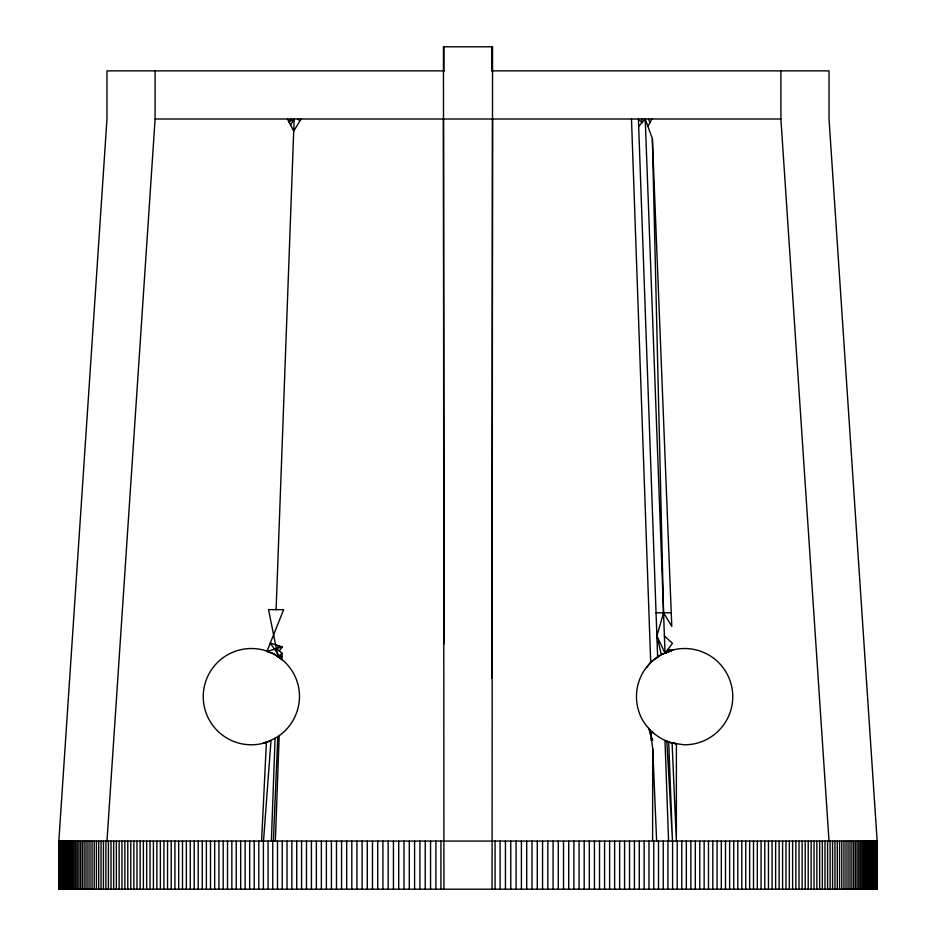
<?xml version="1.0" encoding="UTF-8"?>
<svg xmlns="http://www.w3.org/2000/svg" width="936" height="936" viewBox="0 0 936 936"><rect width="100%" height="100%" fill="white"/><g stroke="black" fill="none" stroke-linecap="round" stroke-linejoin="round"><path stroke-width="1.4" d="M443.933 889.2L443.453 46.8L492.547 46.8L492.067 889.2M676.4 743.664L671.592 742.997L676.4 743.664L676.365 841.066L672.095 742.973C659.786 739.651 649.163 731.051 642.634 720.217A48.134 48.134 0 0 1 661.062 654.673L672.727 650.005A48.134 48.134 0 0 1 732.42 690.943A48.134 48.134 0 0 1 684.029 744.787L671.592 742.997L664.993 740.528L668.573 841.066M491.856 678.389L492.547 119.001M652.591 841.066L652.731 748.601L650.169 730.279M271.37 841.066L275.079 738.258C290.745 729.589 300.362 711.922 299.438 693.927A48.134 48.134 0 0 0 244.471 649.011A48.134 48.134 0 0 0 204.528 707.686A48.134 48.134 0 0 0 266.456 742.365L275.079 738.258M281.888 659.634L282.11 653.258L276.389 648.613L268.538 609.652L283.655 609.652L266.924 651.479L273.604 653.691L281.888 659.634L270.247 643.09L282.333 646.881L279.256 650.929M276.097 609.652L294.161 119.001L288.99 122.031L290.78 119.001M275.348 841.066L279.197 735.497M273.359 841.066L277.781 736.913M261.577 841.066L266.409 742.201L270.984 740.552L263.507 841.066M58.968 889.2L58.839 841.066L106.973 119.001L106.973 70.867L443.769 70.867M106.973 841.066L155.107 119.001L155.107 70.867M646.671 667.625L650.695 662.208L661.366 654.662L656.885 635.989L663.542 612.799L652.38 138.762L645.22 119.001L638.68 126.442M647.911 126.442L651.912 119.001M290.569 125.061L294.161 119.001M301.041 119.001L293.717 131.122L287.411 119.001M656.885 635.989L665.04 653.129L672.469 643.324L664.408 635.989M278.963 645.805L276.389 648.613L266.924 651.479M651.011 740.119L652.743 740.364L650.45 734.374L652.755 732.139M282.333 646.881L276.389 648.613L277.992 657.025L282.11 653.258M668.713 651.608L672.727 649.982L667.824 649.467L668.713 651.608L661.366 654.662M665.04 653.129L672.727 649.982L665.04 653.129L645.22 119.001M663.542 612.799L671.241 612.776L671.802 626.395L663.542 612.799L656.054 612.799M155.107 119.001L780.893 119.001L829.027 841.066M58.839 841.066L877.161 841.066L829.027 119.001L829.027 70.867L492.231 70.867L492.231 46.8M58.839 889.2L877.161 889.2L877.137 841.066M650.731 738.481L652.17 738.668M279.279 655.925L281.993 656.44M297.589 119.001L299.988 120.744M648.59 119.001L649.912 122.721M648.742 728.348L650.45 734.374M666.83 741.183L672.493 841.066L668.667 741.838M652.731 748.601L656.639 841.066M652.38 138.762L671.241 612.776M657.645 657.376L638.41 119.001L641.956 122.721L641.839 119.001M631.484 119.001L650.695 662.208M443.453 119.001L444.132 643.734M876.856 841.066L877.032 889.2M876.611 841.066L876.611 889.2M876.295 841.066L876.295 889.2M875.909 841.066L875.909 889.2M875.452 841.066L875.452 889.2M874.926 841.066L874.926 889.2M874.329 841.066L874.329 889.2M873.662 841.066L873.662 889.2M872.937 841.066L872.937 889.2M872.13 841.066L872.13 889.2M871.252 841.066L871.252 889.2M870.316 841.066L870.316 889.2M869.31 841.066L869.31 889.2M868.222 841.066L868.222 889.2M867.075 841.066L867.075 889.2M865.858 841.066L865.858 889.2M864.572 841.066L864.572 889.2M863.226 841.066L863.226 889.2M861.81 841.066L861.81 889.2M860.313 841.066L860.313 889.2M858.757 841.066L858.757 889.2M857.142 841.066L857.142 889.2M855.457 841.066L855.457 889.2M853.702 841.066L853.702 889.2M851.877 841.066L851.877 889.2M849.993 841.066L849.993 889.2M848.039 841.066L848.039 889.2M846.015 841.066L846.015 889.2M843.944 841.066L843.944 889.2M841.792 841.066L841.792 889.2M839.58 841.066L839.58 889.2M837.31 841.066L837.31 889.2M834.97 841.066L834.97 889.2M832.572 841.066L832.572 889.2M830.103 841.066L830.103 889.2M827.588 841.066L827.588 889.2M825.002 841.066L825.002 889.2M822.346 841.066L822.346 889.2M819.643 841.066L819.643 889.2M816.871 841.066L816.871 889.2M814.039 841.066L814.039 889.2M811.161 841.066L811.161 889.2M808.213 841.066L808.213 889.2M805.206 841.066L805.206 889.2M802.14 841.066L802.14 889.2M799.028 841.066L799.028 889.2M795.846 841.066L795.846 889.2M792.616 841.066L792.616 889.2M789.329 841.066L789.329 889.2M785.983 841.066L785.983 889.2M782.59 841.066L782.59 889.2M780.893 70.867L780.893 119.001M779.138 841.066L779.138 889.2M775.628 841.066L775.628 889.2M772.071 841.066L772.071 889.2M768.456 841.066L768.456 889.2M764.794 841.066L764.794 889.2M761.085 841.066L761.085 889.2M757.329 841.066L757.329 889.2M753.515 841.066L753.515 889.2M749.654 841.066L749.654 889.2M745.746 841.066L745.746 889.2M741.792 841.066L741.792 889.2M737.779 841.066L737.779 889.2M733.73 841.066L733.73 889.2M729.635 841.066L729.635 889.2M725.494 841.066L725.494 889.2M721.317 841.066L721.317 889.2M717.081 841.066L717.081 889.2M712.811 841.066L712.811 889.2M708.505 841.066L708.505 889.2M704.153 841.066L704.153 889.2M699.754 841.066L699.754 889.2M695.319 841.066L695.319 889.2M690.85 841.066L690.85 889.2M686.334 841.066L686.334 889.2M681.794 841.066L681.794 889.2M677.208 841.066L677.208 889.2M672.586 841.066L672.586 889.2M667.93 841.066L667.93 889.2M663.238 841.066L663.238 889.2M658.511 841.066L658.511 889.2M653.761 841.066L653.761 889.2M648.976 841.066L648.976 889.2M644.155 841.066L644.155 889.2M639.3 841.066L639.3 889.2M634.421 841.066L634.421 889.2M629.518 841.066L629.518 889.2M624.581 841.066L624.581 889.2M619.62 841.066L619.62 889.2M614.636 841.066L614.636 889.2M609.617 841.066L609.617 889.2M604.586 841.066L604.586 889.2M599.52 841.066L599.52 889.2M594.442 841.066L594.442 889.2M589.341 841.066L589.341 889.2M584.204 841.066L584.204 889.2M579.068 841.066L579.068 889.2M573.897 841.066L573.897 889.2M568.714 841.066L568.714 889.2M563.519 841.066L563.519 889.2M558.301 841.066L558.301 889.2M553.071 841.066L553.071 889.2M547.829 841.066L547.829 889.2M542.564 841.066L542.564 889.2M537.287 841.066L537.287 889.2M532.011 841.066L532.011 889.2M526.711 841.066L526.711 889.2M521.41 841.066L521.41 889.2M516.087 841.066L516.087 889.2M510.775 841.066L510.775 889.2M505.44 841.066L505.44 889.2M500.105 841.066L500.105 889.2M495.074 841.066L495.074 889.2M492.067 46.8L492.067 71.347M443.933 46.8L443.933 71.347M440.926 841.066L440.926 889.2M435.895 841.066L435.895 889.2M430.56 841.066L430.56 889.2M425.225 841.066L425.225 889.2M419.913 841.066L419.913 889.2M414.589 841.066L414.589 889.2M409.289 841.066L409.289 889.2M403.989 841.066L403.989 889.2M398.713 841.066L398.713 889.2M393.436 841.066L393.436 889.2M388.171 841.066L388.171 889.2M382.929 841.066L382.929 889.2M377.699 841.066L377.699 889.2M372.481 841.066L372.481 889.2M367.286 841.066L367.286 889.2M362.103 841.066L362.103 889.2M356.932 841.066L356.932 889.2M351.796 841.066L351.796 889.2M346.659 841.066L346.659 889.2M341.558 841.066L341.558 889.2M336.48 841.066L336.48 889.2M331.414 841.066L331.414 889.2M326.383 841.066L326.383 889.2M321.364 841.066L321.364 889.2M316.38 841.066L316.38 889.2M311.419 841.066L311.419 889.2M306.481 841.066L306.481 889.2M301.579 841.066L301.579 889.2M296.7 841.066L296.7 889.2M291.845 841.066L291.845 889.2M287.024 841.066L287.024 889.2M282.239 841.066L282.239 889.2M277.489 841.066L277.489 889.2M272.762 841.066L272.762 889.2M268.07 841.066L268.07 889.2M263.414 841.066L263.414 889.2M258.792 841.066L258.792 889.2M254.206 841.066L254.206 889.2M249.666 841.066L249.666 889.2M245.15 841.066L245.15 889.2M240.681 841.066L240.681 889.2M236.246 841.066L236.246 889.2M231.847 841.066L231.847 889.2M227.495 841.066L227.495 889.2M223.189 841.066L223.189 889.2M218.919 841.066L218.919 889.2M214.683 841.066L214.683 889.2M210.506 841.066L210.506 889.2M206.365 841.066L206.365 889.2M202.27 841.066L202.27 889.2M198.221 841.066L198.221 889.2M194.208 841.066L194.208 889.2M190.254 841.066L190.254 889.2M186.346 841.066L186.346 889.2M182.485 841.066L182.485 889.2M178.671 841.066L178.671 889.2M174.915 841.066L174.915 889.2M171.206 841.066L171.206 889.2M167.544 841.066L167.544 889.2M163.929 841.066L163.929 889.2M160.372 841.066L160.372 889.2M156.862 841.066L156.862 889.2M153.41 841.066L153.41 889.2M150.017 841.066L150.017 889.2M146.671 841.066L146.671 889.2M143.383 841.066L143.383 889.2M140.154 841.066L140.154 889.2M136.972 841.066L136.972 889.2M133.86 841.066L133.86 889.2M130.794 841.066L130.794 889.2M127.787 841.066L127.787 889.2M124.839 841.066L124.839 889.2M121.961 841.066L121.961 889.2M119.129 841.066L119.129 889.2M116.356 841.066L116.356 889.2M113.654 841.066L113.654 889.2M110.998 841.066L110.998 889.2M108.412 841.066L108.412 889.2M105.897 841.066L105.897 889.2M103.428 841.066L103.428 889.2M101.029 841.066L101.029 889.2M98.689 841.066L98.689 889.2M96.42 841.066L96.42 889.2M94.208 841.066L94.208 889.2M92.056 841.066L92.056 889.2M89.985 841.066L89.985 889.2M87.961 841.066L87.961 889.2M86.007 841.066L86.007 889.2M84.123 841.066L84.123 889.2M82.298 841.066L82.298 889.2M80.543 841.066L80.543 889.2M78.858 841.066L78.858 889.2M77.243 841.066L77.243 889.2M75.687 841.066L75.687 889.2M74.19 841.066L74.19 889.2M72.774 841.066L72.774 889.2M71.428 841.066L71.428 889.2M70.141 841.066L70.141 889.2M68.925 841.066L68.925 889.2M67.778 841.066L67.778 889.2M66.69 841.066L66.69 889.2M65.684 841.066L65.684 889.2M64.748 841.066L64.748 889.2M63.87 841.066L63.87 889.2M63.063 841.066L63.063 889.2M62.338 841.066L62.338 889.2M61.671 841.066L61.671 889.2M61.074 841.066L61.074 889.2M60.547 841.066L60.547 889.2M60.091 841.066L60.091 889.2M59.705 841.066L59.705 889.2M59.389 841.066L59.389 889.2M59.143 841.066L59.143 889.2M266.409 742.201L263.414 742.973L266.409 742.201"/></g></svg>
